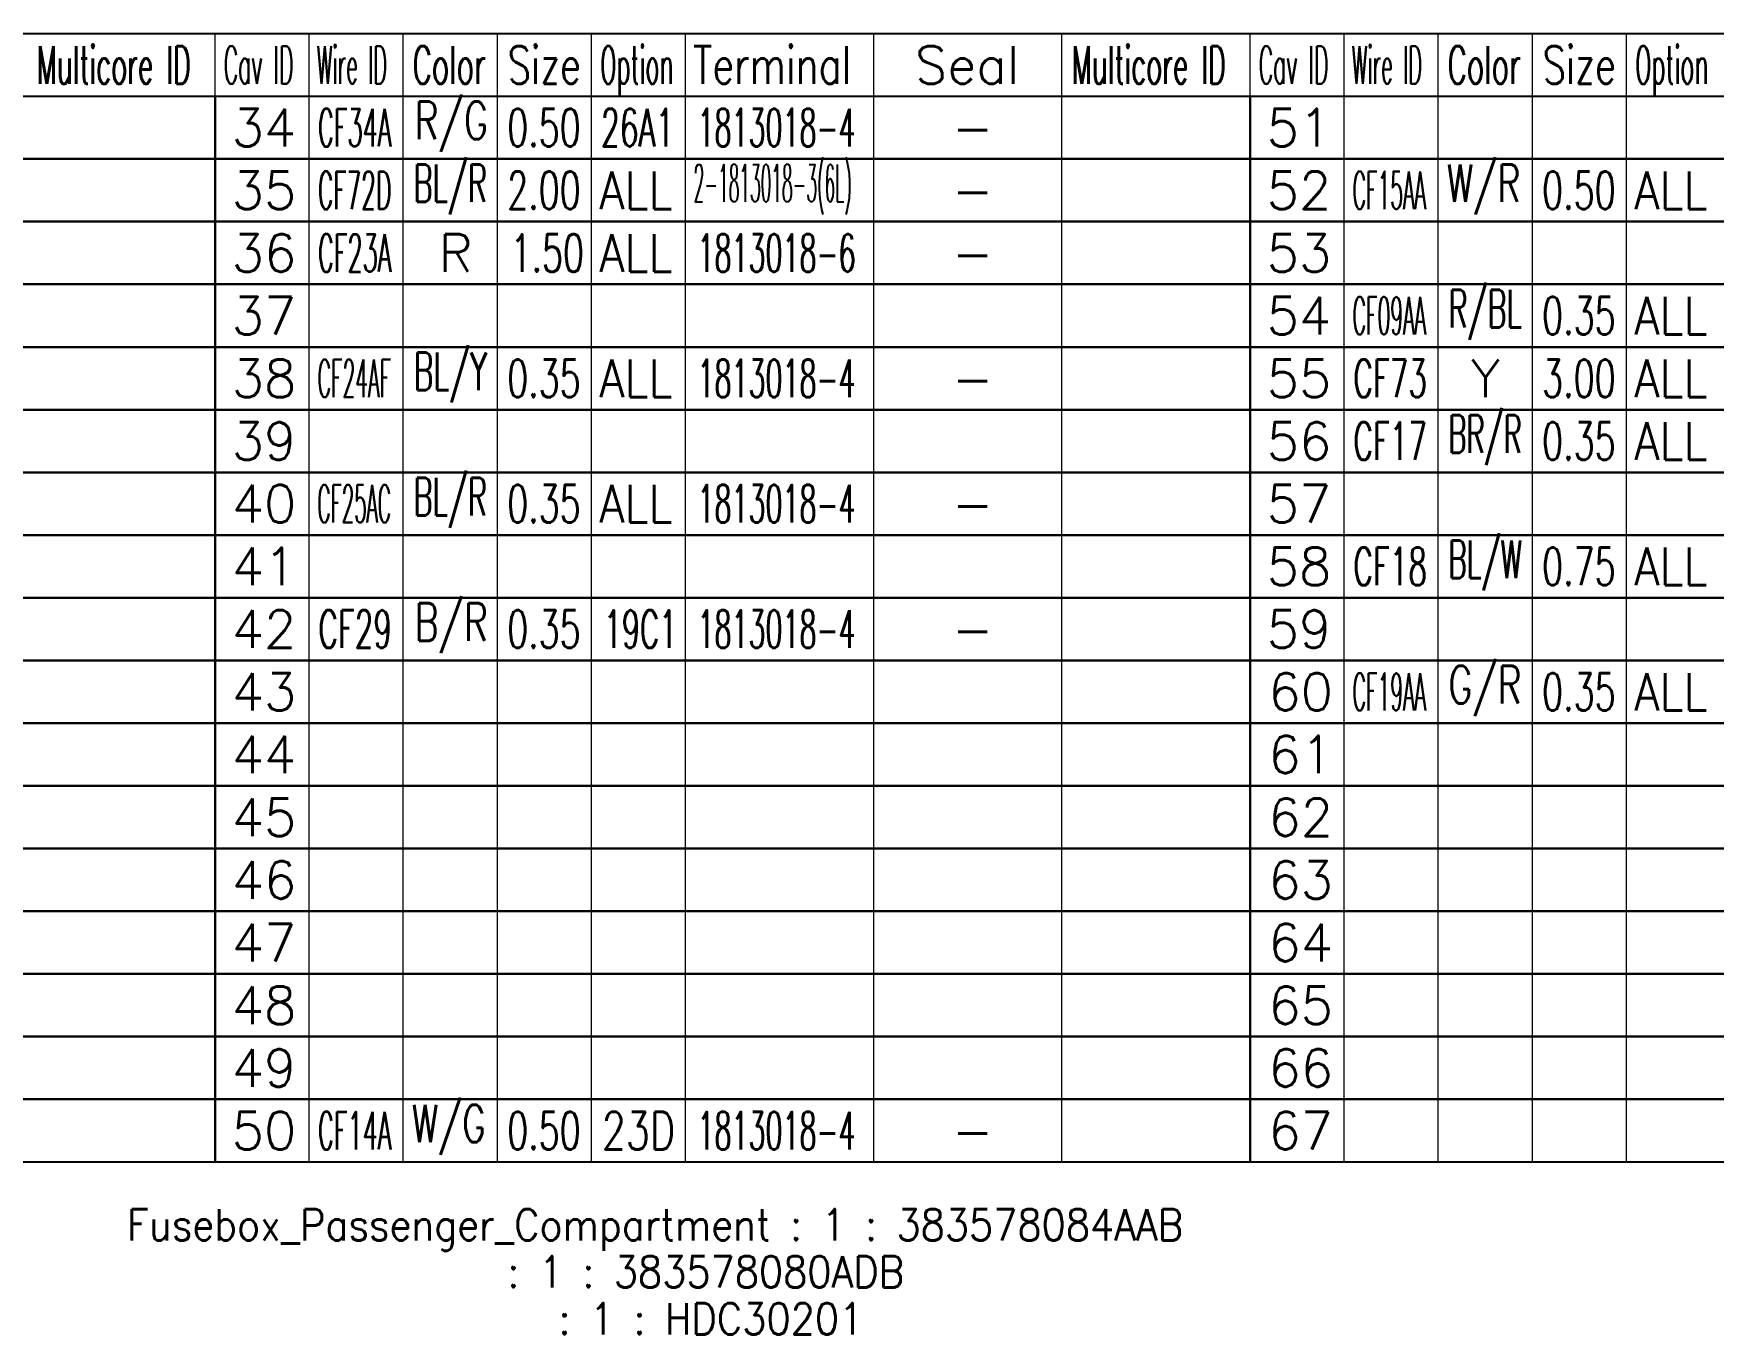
# Model space of a CAD drawing. Header units: inches. Extents: x 47316 to 59086, y 3141 to 11743.
# Drawn here: x 53527.3 to 53661.2, y 8853.1 to 8956.8 of the extents above; entities that cross this region are included whole.
import ezdxf

# ---------------------------------------------------------------- set-up
doc = ezdxf.new("R2010")
doc.units = ezdxf.units.IN
doc.header["$MEASUREMENT"] = 0
doc.styles.get("Standard").update_dxf_attribs({"font": ''})
doc.styles.get('Standard').set_extended_font_data('SimSun')

msp = doc.modelspace()

# ---------------------------------------------------------------- linework, layer by layer
at = {"color": 0, "linetype": 'Continuous', "lineweight": -2}
for p, q in [((53376.74, 8956.85), (53789.24, 8956.85)), ((53376.74, 8951.85), (53789.24, 8951.85))]:
    msp.add_line(p, q, dxfattribs=at)
at = {"color": 7, "linetype": 'Continuous', "lineweight": 15}
for p, q in [((53541.74, 8951.85), (53541.74, 8956.85)), ((53549.24, 8951.85), (53549.24, 8956.85)), ((53556.74, 8951.85), (53556.74, 8956.85)), ((53564.24, 8951.85), (53564.24, 8956.85)), ((53571.74, 8951.85), (53571.74, 8956.85)), ((53579.24, 8951.85), (53579.24, 8956.85)), ((53594.24, 8951.85), (53594.24, 8956.85)), ((53609.24, 8951.85), (53609.24, 8956.85)), ((53624.24, 8951.85), (53624.24, 8956.85)), ((53631.74, 8951.85), (53631.74, 8956.85)), ((53639.24, 8951.85), (53639.24, 8956.85)), ((53646.74, 8951.85), (53646.74, 8956.85)), ((53654.24, 8951.85), (53654.24, 8956.85))]:
    msp.add_line(p, q, dxfattribs=at)
at = {"color": 102, "linetype": 'Continuous', "lineweight": 15}
for p, q in [((53549.24, 8946.85), (53549.24, 8951.85)), ((53556.74, 8946.85), (53556.74, 8951.85)), ((53564.24, 8946.85), (53564.24, 8951.85)), ((53571.74, 8946.85), (53571.74, 8951.85)), ((53579.24, 8946.85), (53579.24, 8951.85)), ((53594.24, 8946.85), (53594.24, 8951.85)), ((53609.24, 8946.85), (53609.24, 8951.85)), ((53631.74, 8946.85), (53631.74, 8951.85)), ((53639.24, 8946.85), (53639.24, 8951.85)), ((53646.74, 8946.85), (53646.74, 8951.85)), ((53654.24, 8946.85), (53654.24, 8951.85)), ((53549.24, 8941.85), (53549.24, 8946.85)), ((53556.74, 8941.85), (53556.74, 8946.85)), ((53564.24, 8941.85), (53564.24, 8946.85)), ((53571.74, 8941.85), (53571.74, 8946.85)), ((53579.24, 8941.85), (53579.24, 8946.85)), ((53594.24, 8941.85), (53594.24, 8946.85)), ((53609.24, 8941.85), (53609.24, 8946.85)), ((53631.74, 8941.85), (53631.74, 8946.85)), ((53639.24, 8941.85), (53639.24, 8946.85)), ((53646.74, 8941.85), (53646.74, 8946.85)), ((53654.24, 8941.85), (53654.24, 8946.85)), ((53549.24, 8936.85), (53549.24, 8941.85)), ((53556.74, 8936.85), (53556.74, 8941.85)), ((53564.24, 8936.85), (53564.24, 8941.85)), ((53571.74, 8936.85), (53571.74, 8941.85)), ((53579.24, 8936.85), (53579.24, 8941.85)), ((53594.24, 8936.85), (53594.24, 8941.85)), ((53609.24, 8936.85), (53609.24, 8941.85)), ((53631.74, 8936.85), (53631.74, 8941.85)), ((53639.24, 8936.85), (53639.24, 8941.85)), ((53646.74, 8936.85), (53646.74, 8941.85)), ((53654.24, 8936.85), (53654.24, 8941.85)), ((53549.24, 8931.85), (53549.24, 8936.85)), ((53556.74, 8931.85), (53556.74, 8936.85)), ((53564.24, 8931.85), (53564.24, 8936.85)), ((53571.74, 8931.85), (53571.74, 8936.85)), ((53579.24, 8931.85), (53579.24, 8936.85)), ((53594.24, 8931.85), (53594.24, 8936.85)), ((53609.24, 8931.85), (53609.24, 8936.85)), ((53631.74, 8931.85), (53631.74, 8936.85)), ((53639.24, 8931.85), (53639.24, 8936.85)), ((53646.74, 8931.85), (53646.74, 8936.85)), ((53654.24, 8931.85), (53654.24, 8936.85)), ((53549.24, 8926.85), (53549.24, 8931.85)), ((53556.74, 8926.85), (53556.74, 8931.85)), ((53564.24, 8926.85), (53564.24, 8931.85)), ((53571.74, 8926.85), (53571.74, 8931.85)), ((53579.24, 8926.85), (53579.24, 8931.85)), ((53594.24, 8926.85), (53594.24, 8931.85)), ((53609.24, 8926.85), (53609.24, 8931.85)), ((53631.74, 8926.85), (53631.74, 8931.85)), ((53639.24, 8926.85), (53639.24, 8931.85)), ((53646.74, 8926.85), (53646.74, 8931.85)), ((53654.24, 8926.85), (53654.24, 8931.85)), ((53549.24, 8921.85), (53549.24, 8926.85)), ((53556.74, 8921.85), (53556.74, 8926.85)), ((53564.24, 8921.85), (53564.24, 8926.85)), ((53571.74, 8921.85), (53571.74, 8926.85)), ((53579.24, 8921.85), (53579.24, 8926.85)), ((53594.24, 8921.85), (53594.24, 8926.85)), ((53609.24, 8921.85), (53609.24, 8926.85)), ((53631.74, 8921.85), (53631.74, 8926.85)), ((53639.24, 8921.85), (53639.24, 8926.85)), ((53646.74, 8921.85), (53646.74, 8926.85)), ((53654.24, 8921.85), (53654.24, 8926.85)), ((53549.24, 8916.85), (53549.24, 8921.85)), ((53556.74, 8916.85), (53556.74, 8921.85)), ((53564.24, 8916.85), (53564.24, 8921.85)), ((53571.74, 8916.85), (53571.74, 8921.85)), ((53579.24, 8916.85), (53579.24, 8921.85)), ((53594.24, 8916.85), (53594.24, 8921.85)), ((53609.24, 8916.85), (53609.24, 8921.85)), ((53631.74, 8916.85), (53631.74, 8921.85)), ((53639.24, 8916.85), (53639.24, 8921.85)), ((53646.74, 8916.85), (53646.74, 8921.85)), ((53654.24, 8916.85), (53654.24, 8921.85)), ((53549.24, 8911.85), (53549.24, 8916.85)), ((53556.74, 8911.85), (53556.74, 8916.85)), ((53564.24, 8911.85), (53564.24, 8916.85)), ((53571.74, 8911.85), (53571.74, 8916.85)), ((53579.24, 8911.85), (53579.24, 8916.85)), ((53594.24, 8911.85), (53594.24, 8916.85)), ((53609.24, 8911.85), (53609.24, 8916.85)), ((53631.74, 8911.85), (53631.74, 8916.85)), ((53639.24, 8911.85), (53639.24, 8916.85)), ((53646.74, 8911.85), (53646.74, 8916.85)), ((53654.24, 8911.85), (53654.24, 8916.85)), ((53549.24, 8906.85), (53549.24, 8911.85)), ((53556.74, 8906.85), (53556.74, 8911.85)), ((53564.24, 8906.85), (53564.24, 8911.85)), ((53571.74, 8906.85), (53571.74, 8911.85)), ((53579.24, 8906.85), (53579.24, 8911.85)), ((53594.24, 8906.85), (53594.24, 8911.85)), ((53609.24, 8906.85), (53609.24, 8911.85)), ((53631.74, 8906.85), (53631.74, 8911.85)), ((53639.24, 8906.85), (53639.24, 8911.85)), ((53646.74, 8906.85), (53646.74, 8911.85)), ((53654.24, 8906.85), (53654.24, 8911.85)), ((53549.24, 8901.85), (53549.24, 8906.85)), ((53556.74, 8901.85), (53556.74, 8906.85)), ((53564.24, 8901.85), (53564.24, 8906.85)), ((53571.74, 8901.85), (53571.74, 8906.85)), ((53579.24, 8901.85), (53579.24, 8906.85)), ((53594.24, 8901.85), (53594.24, 8906.85)), ((53609.24, 8901.85), (53609.24, 8906.85)), ((53631.74, 8901.85), (53631.74, 8906.85)), ((53639.24, 8901.85), (53639.24, 8906.85)), ((53646.74, 8901.85), (53646.74, 8906.85)), ((53654.24, 8901.85), (53654.24, 8906.85)), ((53549.24, 8896.85), (53549.24, 8901.85)), ((53556.74, 8896.85), (53556.74, 8901.85)), ((53564.24, 8896.85), (53564.24, 8901.85)), ((53571.74, 8896.85), (53571.74, 8901.85)), ((53579.24, 8896.85), (53579.24, 8901.85)), ((53594.24, 8896.85), (53594.24, 8901.85)), ((53609.24, 8896.85), (53609.24, 8901.85)), ((53631.74, 8896.85), (53631.74, 8901.85)), ((53639.24, 8896.85), (53639.24, 8901.85)), ((53646.74, 8896.85), (53646.74, 8901.85)), ((53654.24, 8896.85), (53654.24, 8901.85)), ((53549.24, 8891.85), (53549.24, 8896.85)), ((53556.74, 8891.85), (53556.74, 8896.85)), ((53564.24, 8891.85), (53564.24, 8896.85)), ((53571.74, 8891.85), (53571.74, 8896.85)), ((53579.24, 8891.85), (53579.24, 8896.85)), ((53594.24, 8891.85), (53594.24, 8896.85)), ((53609.24, 8891.85), (53609.24, 8896.85)), ((53631.74, 8891.85), (53631.74, 8896.85)), ((53639.24, 8891.85), (53639.24, 8896.85)), ((53646.74, 8891.85), (53646.74, 8896.85)), ((53654.24, 8891.85), (53654.24, 8896.85)), ((53549.24, 8886.85), (53549.24, 8891.85)), ((53556.74, 8886.85), (53556.74, 8891.85)), ((53564.24, 8886.85), (53564.24, 8891.85)), ((53571.74, 8886.85), (53571.74, 8891.85)), ((53579.24, 8886.85), (53579.24, 8891.85)), ((53594.24, 8886.85), (53594.24, 8891.85)), ((53609.24, 8886.85), (53609.24, 8891.85)), ((53631.74, 8886.85), (53631.74, 8891.85)), ((53639.24, 8886.85), (53639.24, 8891.85)), ((53646.74, 8886.85), (53646.74, 8891.85)), ((53654.24, 8886.85), (53654.24, 8891.85)), ((53549.24, 8881.85), (53549.24, 8886.85)), ((53556.74, 8881.85), (53556.74, 8886.85)), ((53564.24, 8881.85), (53564.24, 8886.85)), ((53571.74, 8881.85), (53571.74, 8886.85)), ((53579.24, 8881.85), (53579.24, 8886.85)), ((53594.24, 8881.85), (53594.24, 8886.85)), ((53609.24, 8881.85), (53609.24, 8886.85)), ((53631.74, 8881.85), (53631.74, 8886.85)), ((53639.24, 8881.85), (53639.24, 8886.85)), ((53646.74, 8881.85), (53646.74, 8886.85)), ((53654.24, 8881.85), (53654.24, 8886.85)), ((53549.24, 8876.85), (53549.24, 8881.85)), ((53556.74, 8876.85), (53556.74, 8881.85)), ((53564.24, 8876.85), (53564.24, 8881.85)), ((53571.74, 8876.85), (53571.74, 8881.85)), ((53579.24, 8876.85), (53579.24, 8881.85)), ((53594.24, 8876.85), (53594.24, 8881.85)), ((53609.24, 8876.85), (53609.24, 8881.85)), ((53631.74, 8876.85), (53631.74, 8881.85)), ((53639.24, 8876.85), (53639.24, 8881.85)), ((53646.74, 8876.85), (53646.74, 8881.85)), ((53654.24, 8876.85), (53654.24, 8881.85)), ((53549.24, 8871.85), (53549.24, 8876.85)), ((53556.74, 8871.85), (53556.74, 8876.85)), ((53564.24, 8871.85), (53564.24, 8876.85)), ((53571.74, 8871.85), (53571.74, 8876.85)), ((53579.24, 8871.85), (53579.24, 8876.85)), ((53594.24, 8871.85), (53594.24, 8876.85)), ((53609.24, 8871.85), (53609.24, 8876.85)), ((53631.74, 8871.85), (53631.74, 8876.85)), ((53639.24, 8871.85), (53639.24, 8876.85)), ((53646.74, 8871.85), (53646.74, 8876.85)), ((53654.24, 8871.85), (53654.24, 8876.85)), ((53549.24, 8866.85), (53549.24, 8871.85)), ((53556.74, 8866.85), (53556.74, 8871.85)), ((53564.24, 8866.85), (53564.24, 8871.85)), ((53571.74, 8866.85), (53571.74, 8871.85)), ((53579.24, 8866.85), (53579.24, 8871.85)), ((53594.24, 8866.85), (53594.24, 8871.85)), ((53609.24, 8866.85), (53609.24, 8871.85)), ((53631.74, 8866.85), (53631.74, 8871.85)), ((53639.24, 8866.85), (53639.24, 8871.85)), ((53646.74, 8866.85), (53646.74, 8871.85)), ((53654.24, 8866.85), (53654.24, 8871.85))]:
    msp.add_line(p, q, dxfattribs=at)
at = {"color": 0, "linetype": 'Continuous', "lineweight": -2}
for points in [[(53459.24, 8946.85), (53459.24, 8951.85), (53541.74, 8951.85), (53541.74, 8946.85)], [(53541.74, 8946.85), (53541.74, 8951.85), (53624.24, 8951.85), (53624.24, 8946.85)], [(53624.24, 8946.85), (53624.24, 8951.85), (53706.74, 8951.85), (53706.74, 8946.85)], [(53459.24, 8941.85), (53459.24, 8946.85), (53541.74, 8946.85), (53541.74, 8941.85)], [(53541.74, 8941.85), (53541.74, 8946.85), (53624.24, 8946.85), (53624.24, 8941.85)], [(53624.24, 8941.85), (53624.24, 8946.85), (53706.74, 8946.85), (53706.74, 8941.85)], [(53459.24, 8936.85), (53459.24, 8941.85), (53541.74, 8941.85), (53541.74, 8936.85)], [(53541.74, 8936.85), (53541.74, 8941.85), (53624.24, 8941.85), (53624.24, 8936.85)], [(53624.24, 8936.85), (53624.24, 8941.85), (53706.74, 8941.85), (53706.74, 8936.85)], [(53459.24, 8931.85), (53459.24, 8936.85), (53541.74, 8936.85), (53541.74, 8931.85)], [(53541.74, 8931.85), (53541.74, 8936.85), (53624.24, 8936.85), (53624.24, 8931.85)], [(53624.24, 8931.85), (53624.24, 8936.85), (53706.74, 8936.85), (53706.74, 8931.85)], [(53459.24, 8926.85), (53459.24, 8931.85), (53541.74, 8931.85), (53541.74, 8926.85)], [(53541.74, 8926.85), (53541.74, 8931.85), (53624.24, 8931.85), (53624.24, 8926.85)], [(53624.24, 8926.85), (53624.24, 8931.85), (53706.74, 8931.85), (53706.74, 8926.85)], [(53459.24, 8921.85), (53459.24, 8926.85), (53541.74, 8926.85), (53541.74, 8921.85)], [(53541.74, 8921.85), (53541.74, 8926.85), (53624.24, 8926.85), (53624.24, 8921.85)], [(53624.24, 8921.85), (53624.24, 8926.85), (53706.74, 8926.85), (53706.74, 8921.85)], [(53459.24, 8916.85), (53459.24, 8921.85), (53541.74, 8921.85), (53541.74, 8916.85)], [(53541.74, 8916.85), (53541.74, 8921.85), (53624.24, 8921.85), (53624.24, 8916.85)], [(53624.24, 8916.85), (53624.24, 8921.85), (53706.74, 8921.85), (53706.74, 8916.85)], [(53459.24, 8911.85), (53459.24, 8916.85), (53541.74, 8916.85), (53541.74, 8911.85)], [(53541.74, 8911.85), (53541.74, 8916.85), (53624.24, 8916.85), (53624.24, 8911.85)], [(53624.24, 8911.85), (53624.24, 8916.85), (53706.74, 8916.85), (53706.74, 8911.85)], [(53459.24, 8906.85), (53459.24, 8911.85), (53541.74, 8911.85), (53541.74, 8906.85)], [(53541.74, 8906.85), (53541.74, 8911.85), (53624.24, 8911.85), (53624.24, 8906.85)], [(53624.24, 8906.85), (53624.24, 8911.85), (53706.74, 8911.85), (53706.74, 8906.85)], [(53459.24, 8901.85), (53459.24, 8906.85), (53541.74, 8906.85), (53541.74, 8901.85)], [(53541.74, 8901.85), (53541.74, 8906.85), (53624.24, 8906.85), (53624.24, 8901.85)], [(53624.24, 8901.85), (53624.24, 8906.85), (53706.74, 8906.85), (53706.74, 8901.85)], [(53459.24, 8896.85), (53459.24, 8901.85), (53541.74, 8901.85), (53541.74, 8896.85)], [(53541.74, 8896.85), (53541.74, 8901.85), (53624.24, 8901.85), (53624.24, 8896.85)], [(53624.24, 8896.85), (53624.24, 8901.85), (53706.74, 8901.85), (53706.74, 8896.85)], [(53459.24, 8891.85), (53459.24, 8896.85), (53541.74, 8896.85), (53541.74, 8891.85)], [(53541.74, 8891.85), (53541.74, 8896.85), (53624.24, 8896.85), (53624.24, 8891.85)], [(53624.24, 8891.85), (53624.24, 8896.85), (53706.74, 8896.85), (53706.74, 8891.85)], [(53459.24, 8886.85), (53459.24, 8891.85), (53541.74, 8891.85), (53541.74, 8886.85)], [(53541.74, 8886.85), (53541.74, 8891.85), (53624.24, 8891.85), (53624.24, 8886.85)], [(53624.24, 8886.85), (53624.24, 8891.85), (53706.74, 8891.85), (53706.74, 8886.85)], [(53459.24, 8881.85), (53459.24, 8886.85), (53541.74, 8886.85), (53541.74, 8881.85)], [(53541.74, 8881.85), (53541.74, 8886.85), (53624.24, 8886.85), (53624.24, 8881.85)], [(53624.24, 8881.85), (53624.24, 8886.85), (53706.74, 8886.85), (53706.74, 8881.85)], [(53459.24, 8876.85), (53459.24, 8881.85), (53541.74, 8881.85), (53541.74, 8876.85)], [(53541.74, 8876.85), (53541.74, 8881.85), (53624.24, 8881.85), (53624.24, 8876.85)], [(53624.24, 8876.85), (53624.24, 8881.85), (53706.74, 8881.85), (53706.74, 8876.85)], [(53459.24, 8871.85), (53459.24, 8876.85), (53541.74, 8876.85), (53541.74, 8871.85)], [(53541.74, 8871.85), (53541.74, 8876.85), (53624.24, 8876.85), (53624.24, 8871.85)], [(53624.24, 8871.85), (53624.24, 8876.85), (53706.74, 8876.85), (53706.74, 8871.85)], [(53459.24, 8866.85), (53459.24, 8871.85), (53541.74, 8871.85), (53541.74, 8866.85)], [(53541.74, 8866.85), (53541.74, 8871.85), (53624.24, 8871.85), (53624.24, 8866.85)], [(53624.24, 8866.85), (53624.24, 8871.85), (53706.74, 8871.85), (53706.74, 8866.85)]]:
    msp.add_lwpolyline(points, close=True, dxfattribs=at)

# ---------------------------------------------------------------- texts
at = {"color": 7, "linetype": 'Continuous', "lineweight": 15, "char_height": 3, "attachment_point": 1}
for s, insert, width in [('\\Fromans.shx;\\W0.5185185185;\\T1.0000000000;\\o\\lMulticore ID', (53527.53, 8955.85), 14), ('\\Fromans.shx;\\W0.4292452830;\\T1.0000000000;\\o\\lCav ID', (53542.42, 8955.85), 6.5), ('\\Fromans.shx;\\W0.4026548673;\\T1.0000000000;\\o\\lWire ID', (53549.85, 8955.85), 6.5), ('\\Fromans.shx;\\W0.5687500000;\\T1.0000000000;\\o\\lColor', (53557.48, 8955.85), 6.5), ('\\Fromans.shx;\\W0.7222222222;\\T1.0000000000;\\o\\lSize', (53565.05, 8955.85), 6.5), ('\\Fromans.shx;\\W0.4595959596;\\T1.0000000000;\\o\\lOption', (53572.43, 8955.85), 6.5), ('\\Fromans.shx;\\W0.7480916031;\\T1.0000000000;\\o\\lTerminal', (53579.84, 8955.85), 14), ('\\Fromans.shx;\\W1.0000000000;\\T1.0000000000;\\o\\lSeal', (53597.52, 8955.85), 9.2857), ('\\Fromans.shx;\\W0.5185185185;\\T1.0000000000;\\o\\lMulticore ID', (53610.03, 8955.85), 14), ('\\Fromans.shx;\\W0.4292452830;\\T1.0000000000;\\o\\lCav ID', (53624.92, 8955.85), 6.5), ('\\Fromans.shx;\\W0.4026548673;\\T1.0000000000;\\o\\lWire ID', (53632.35, 8955.85), 6.5), ('\\Fromans.shx;\\W0.5687500000;\\T1.0000000000;\\o\\lColor', (53639.98, 8955.85), 6.5), ('\\Fromans.shx;\\W0.7222222222;\\T1.0000000000;\\o\\lSize', (53647.55, 8955.85), 6.5), ('\\Fromans.shx;\\W0.4595959596;\\T1.0000000000;\\o\\lOption', (53654.93, 8955.85), 6.5), ('\\Fromans.shx;\\W1.0000000000;\\T1.0000000000;\\o\\l34', (53543.06, 8950.85), 5.7143), ('\\Fromans.shx;\\W1.0000000000;\\T1.0000000000;\\o\\l51', (53625.56, 8950.85), 5.7143), ('\\Fromans.shx;\\W1.0000000000;\\T1.0000000000;\\o\\l35', (53543.06, 8945.85), 5.7143), ('\\Fromans.shx;\\W1.0000000000;\\T1.0000000000;\\o\\l52', (53625.56, 8945.85), 5.7143), ('\\Fromans.shx;\\W1.0000000000;\\T1.0000000000;\\o\\l36', (53543.06, 8940.85), 5.7143), ('\\Fromans.shx;\\W1.0000000000;\\T1.0000000000;\\o\\l53', (53625.56, 8940.85), 5.7143), ('\\Fromans.shx;\\W1.0000000000;\\T1.0000000000;\\o\\l37', (53543.06, 8935.85), 5.7143), ('\\Fromans.shx;\\W1.0000000000;\\T1.0000000000;\\o\\l54', (53625.56, 8935.85), 5.7143), ('\\Fromans.shx;\\W1.0000000000;\\T1.0000000000;\\o\\l38', (53543.06, 8930.85), 5.7143), ('\\Fromans.shx;\\W1.0000000000;\\T1.0000000000;\\o\\l55', (53625.56, 8930.85), 5.7143), ('\\Fromans.shx;\\W1.0000000000;\\T1.0000000000;\\o\\l39', (53543.06, 8925.85), 5.7143), ('\\Fromans.shx;\\W1.0000000000;\\T1.0000000000;\\o\\l56', (53625.56, 8925.85), 5.7143), ('\\Fromans.shx;\\W1.0000000000;\\T1.0000000000;\\o\\l40', (53543.06, 8920.85), 5.7143), ('\\Fromans.shx;\\W1.0000000000;\\T1.0000000000;\\o\\l57', (53625.56, 8920.85), 5.7143), ('\\Fromans.shx;\\W1.0000000000;\\T1.0000000000;\\o\\l41', (53543.06, 8915.85), 5.7143), ('\\Fromans.shx;\\W1.0000000000;\\T1.0000000000;\\o\\l58', (53625.56, 8915.85), 5.7143), ('\\Fromans.shx;\\W1.0000000000;\\T1.0000000000;\\o\\l42', (53543.06, 8910.85), 5.7143), ('\\Fromans.shx;\\W1.0000000000;\\T1.0000000000;\\o\\l59', (53625.56, 8910.85), 5.7143), ('\\Fromans.shx;\\W1.0000000000;\\T1.0000000000;\\o\\l43', (53543.06, 8905.85), 5.7143), ('\\Fromans.shx;\\W1.0000000000;\\T1.0000000000;\\o\\l60', (53625.7, 8905.85), 5.7143), ('\\Fromans.shx;\\W1.0000000000;\\T1.0000000000;\\o\\l44', (53543.06, 8900.85), 5.7143), ('\\Fromans.shx;\\W1.0000000000;\\T1.0000000000;\\o\\l61', (53625.7, 8900.85), 5.7143), ('\\Fromans.shx;\\W1.0000000000;\\T1.0000000000;\\o\\l45', (53543.06, 8895.85), 5.7143), ('\\Fromans.shx;\\W1.0000000000;\\T1.0000000000;\\o\\l62', (53625.7, 8895.85), 5.7143), ('\\Fromans.shx;\\W1.0000000000;\\T1.0000000000;\\o\\l46', (53543.06, 8890.85), 5.7143), ('\\Fromans.shx;\\W1.0000000000;\\T1.0000000000;\\o\\l63', (53625.7, 8890.85), 5.7143), ('\\Fromans.shx;\\W1.0000000000;\\T1.0000000000;\\o\\l47', (53543.06, 8885.85), 5.7143), ('\\Fromans.shx;\\W1.0000000000;\\T1.0000000000;\\o\\l64', (53625.7, 8885.85), 5.7143), ('\\Fromans.shx;\\W1.0000000000;\\T1.0000000000;\\o\\l48', (53543.06, 8880.85), 5.7143), ('\\Fromans.shx;\\W1.0000000000;\\T1.0000000000;\\o\\l65', (53625.7, 8880.85), 5.7143), ('\\Fromans.shx;\\W1.0000000000;\\T1.0000000000;\\o\\l49', (53543.06, 8875.85), 5.7143), ('\\Fromans.shx;\\W1.0000000000;\\T1.0000000000;\\o\\l66', (53625.7, 8875.85), 5.7143), ('\\Fromans.shx;\\W1.0000000000;\\T1.0000000000;\\o\\l50', (53543.06, 8870.85), 5.7143), ('\\Fromans.shx;\\W1.0000000000;\\T1.0000000000;\\o\\l67', (53625.7, 8870.85), 5.7143)]:
    msp.add_mtext(s, dxfattribs=dict(at, insert=insert, width=width))
at = {"color": 140, "linetype": 'Continuous', "lineweight": 15, "char_height": 3, "attachment_point": 1}
for s, insert, width in [('\\Fromans.shx;\\W0.7109375000;\\T1.0000000000;\\o\\lR/G', (53557.64, 8951.42), 6.5), ('\\Fromans.shx;\\W0.5833333333;\\T1.0000000000;\\o\\l26A1', (53572.49, 8950.85), 6.5), ('\\Fromans.shx;\\W1.0000000000;\\T1.0000000000;\\o\\l-', (53600.45, 8950.85), 3.7143), ('\\Fromans.shx;\\W0.5617283951;\\T1.0000000000;\\o\\lBL/R', (53557.56, 8946.42), 6.5), ('\\Fromans.shx;\\W0.8750000000;\\T1.0000000000;\\o\\lALL', (53572.36, 8945.85), 6.5), ('\\Fromans.shx;\\W0.6791044776;\\T1.0000000000;\\o\\lW/R', (53639.93, 8946.42), 6.5), ('\\Fromans.shx;\\W0.8750000000;\\T1.0000000000;\\o\\lALL', (53654.86, 8945.85), 6.5), ('\\Fromans.shx;\\W1.0000000000;\\T1.0000000000;\\o\\l-', (53600.45, 8945.85), 3.7143), ('\\Fromans.shx;\\W1.0000000000;\\T1.0000000000;\\o\\lR', (53559.56, 8940.85), 3), ('\\Fromans.shx;\\W0.8750000000;\\T1.0000000000;\\o\\lALL', (53572.36, 8940.85), 6.5), ('\\Fromans.shx;\\W1.0000000000;\\T1.0000000000;\\o\\l-', (53600.45, 8940.85), 3.7143), ('\\Fromans.shx;\\W0.5617283951;\\T1.0000000000;\\o\\lR/BL', (53640.06, 8936.42), 6.5), ('\\Fromans.shx;\\W0.8750000000;\\T1.0000000000;\\o\\lALL', (53654.86, 8935.85), 6.5), ('\\Fromans.shx;\\W0.5833333333;\\T1.0000000000;\\o\\lBL/Y', (53557.57, 8931.42), 6.5), ('\\Fromans.shx;\\W0.8750000000;\\T1.0000000000;\\o\\lALL', (53572.36, 8930.85), 6.5), ('\\Fromans.shx;\\W1.0000000000;\\T1.0000000000;\\o\\lY', (53641.84, 8930.85), 2.5714), ('\\Fromans.shx;\\W0.8750000000;\\T1.0000000000;\\o\\lALL', (53654.86, 8930.85), 6.5), ('\\Fromans.shx;\\W1.0000000000;\\T1.0000000000;\\o\\l-', (53600.45, 8930.85), 3.7143), ('\\Fromans.shx;\\W0.5352941176;\\T1.0000000000;\\o\\lBR/R', (53640.04, 8926.42), 6.5), ('\\Fromans.shx;\\W0.8750000000;\\T1.0000000000;\\o\\lALL', (53654.86, 8925.85), 6.5), ('\\Fromans.shx;\\W0.5617283951;\\T1.0000000000;\\o\\lBL/R', (53557.56, 8921.42), 6.5), ('\\Fromans.shx;\\W0.8750000000;\\T1.0000000000;\\o\\lALL', (53572.36, 8920.85), 6.5), ('\\Fromans.shx;\\W1.0000000000;\\T1.0000000000;\\o\\l-', (53600.45, 8920.85), 3.7143), ('\\Fromans.shx;\\W0.5416666667;\\T1.0000000000;\\o\\lBL/W', (53640.05, 8916.42), 6.5), ('\\Fromans.shx;\\W0.8750000000;\\T1.0000000000;\\o\\lALL', (53654.86, 8915.85), 6.5), ('\\Fromans.shx;\\W0.7109375000;\\T1.0000000000;\\o\\lB/R', (53557.64, 8911.42), 6.5), ('\\Fromans.shx;\\W0.5617283951;\\T1.0000000000;\\o\\l19C1', (53572.72, 8910.85), 6.5), ('\\Fromans.shx;\\W1.0000000000;\\T1.0000000000;\\o\\l-', (53600.45, 8910.85), 3.7143), ('\\Fromans.shx;\\W0.7109375000;\\T1.0000000000;\\o\\lG/R', (53640.04, 8906.42), 6.5), ('\\Fromans.shx;\\W0.8750000000;\\T1.0000000000;\\o\\lALL', (53654.86, 8905.85), 6.5), ('\\Fromans.shx;\\W0.6791044776;\\T1.0000000000;\\o\\lW/G', (53557.43, 8871.42), 6.5), ('\\Fromans.shx;\\W0.7459016393;\\T1.0000000000;\\o\\l23D', (53572.56, 8870.85), 6.5), ('\\Fromans.shx;\\W1.0000000000;\\T1.0000000000;\\o\\l-', (53600.45, 8870.85), 3.7143)]:
    msp.add_mtext(s, dxfattribs=dict(at, insert=insert, width=width))
at = {"color": 21, "linetype": 'Continuous', "lineweight": 15, "char_height": 3, "attachment_point": 1}
for s, insert, width in [('\\Fromans.shx;\\W0.4690721649;\\T1.0000000000;\\o\\lCF34A', (53549.94, 8950.85), 6.5), ('\\Fromans.shx;\\W0.6500000000;\\T1.0000000000;\\o\\l0.50', (53565.02, 8950.85), 6.5), ('\\Fromans.shx;\\W0.5268817204;\\T1.0000000000;\\o\\l1813018-4', (53580.19, 8950.85), 14), ('\\Fromans.shx;\\W0.4550000000;\\T1.0000000000;\\o\\lCF72D', (53549.93, 8945.85), 6.5), ('\\Fromans.shx;\\W0.6500000000;\\T1.0000000000;\\o\\l2.00', (53565.02, 8945.85), 6.5), ('\\Fromans.shx;\\W0.3299663300;\\T1.0000000000;\\o\\l2-1813018-3(6L)', (53579.88, 8946.42), 14), ('\\Fromans.shx;\\W0.3956521739;\\T1.0000000000;\\o\\lCF15AA', (53632.41, 8945.85), 6.5), ('\\Fromans.shx;\\W0.6500000000;\\T1.0000000000;\\o\\l0.50', (53647.52, 8945.85), 6.5), ('\\Fromans.shx;\\W0.4690721649;\\T1.0000000000;\\o\\lCF23A', (53549.94, 8940.85), 6.5), ('\\Fromans.shx;\\W0.6500000000;\\T1.0000000000;\\o\\l1.50', (53565.29, 8940.85), 6.5), ('\\Fromans.shx;\\W0.5268817204;\\T1.0000000000;\\o\\l1813018-6', (53580.19, 8940.85), 14), ('\\Fromans.shx;\\W0.3956521739;\\T1.0000000000;\\o\\lCF09AA', (53632.41, 8935.85), 6.5), ('\\Fromans.shx;\\W0.6500000000;\\T1.0000000000;\\o\\l0.35', (53647.52, 8935.85), 6.5), ('\\Fromans.shx;\\W0.3956521739;\\T1.0000000000;\\o\\lCF24AF', (53549.91, 8930.85), 6.5), ('\\Fromans.shx;\\W0.6500000000;\\T1.0000000000;\\o\\l0.35', (53565.02, 8930.85), 6.5), ('\\Fromans.shx;\\W0.5268817204;\\T1.0000000000;\\o\\l1813018-4', (53580.19, 8930.85), 14), ('\\Fromans.shx;\\W0.5759493671;\\T1.0000000000;\\o\\lCF73', (53632.48, 8930.85), 6.5), ('\\Fromans.shx;\\W0.6500000000;\\T1.0000000000;\\o\\l3.00', (53647.52, 8930.85), 6.5), ('\\Fromans.shx;\\W0.5759493671;\\T1.0000000000;\\o\\lCF17', (53632.48, 8925.85), 6.5), ('\\Fromans.shx;\\W0.6500000000;\\T1.0000000000;\\o\\l0.35', (53647.52, 8925.85), 6.5), ('\\Fromans.shx;\\W0.3855932203;\\T1.0000000000;\\o\\lCF25AC', (53549.9, 8920.85), 6.5), ('\\Fromans.shx;\\W0.6500000000;\\T1.0000000000;\\o\\l0.35', (53565.02, 8920.85), 6.5), ('\\Fromans.shx;\\W0.5268817204;\\T1.0000000000;\\o\\l1813018-4', (53580.19, 8920.85), 14), ('\\Fromans.shx;\\W0.5759493671;\\T1.0000000000;\\o\\lCF18', (53632.48, 8915.85), 6.5), ('\\Fromans.shx;\\W0.6500000000;\\T1.0000000000;\\o\\l0.75', (53647.52, 8915.85), 6.5), ('\\Fromans.shx;\\W0.5759493671;\\T1.0000000000;\\o\\lCF29', (53549.98, 8910.85), 6.5), ('\\Fromans.shx;\\W0.6500000000;\\T1.0000000000;\\o\\l0.35', (53565.02, 8910.85), 6.5), ('\\Fromans.shx;\\W0.5268817204;\\T1.0000000000;\\o\\l1813018-4', (53580.19, 8910.85), 14), ('\\Fromans.shx;\\W0.3956521739;\\T1.0000000000;\\o\\lCF19AA', (53632.41, 8905.85), 6.5), ('\\Fromans.shx;\\W0.6500000000;\\T1.0000000000;\\o\\l0.35', (53647.52, 8905.85), 6.5), ('\\Fromans.shx;\\W0.4690721649;\\T1.0000000000;\\o\\lCF14A', (53549.94, 8870.85), 6.5), ('\\Fromans.shx;\\W0.6500000000;\\T1.0000000000;\\o\\l0.50', (53565.02, 8870.85), 6.5), ('\\Fromans.shx;\\W0.5268817204;\\T1.0000000000;\\o\\l1813018-4', (53580.19, 8870.85), 14)]:
    msp.add_mtext(s, dxfattribs=dict(at, insert=insert, width=width))
at = {"color": 42, "linetype": 'Continuous', "lineweight": 15, "char_height": 2.5, "attachment_point": 1}
for s, insert, width in [('\\Fromans.shx;\\W0.9000000000;\\T1.0000000000;\\o\\lFusebox_Passenger_Compartment : 1 : 383578084AAB', (53534.72, 8863.1), 97.3929), ('\\Fromans.shx;\\W0.9000000000;\\T1.0000000000;\\o\\l : 1 : 383578080ADB', (53563.49, 8859.35), 39), ('\\Fromans.shx;\\W0.9000000000;\\T1.0000000000;\\o\\l : 1 : HDC30201', (53567.56, 8855.6), 30.8571)]:
    msp.add_mtext(s, dxfattribs=dict(at, insert=insert, width=width))

doc.saveas('drawing.dxf')
